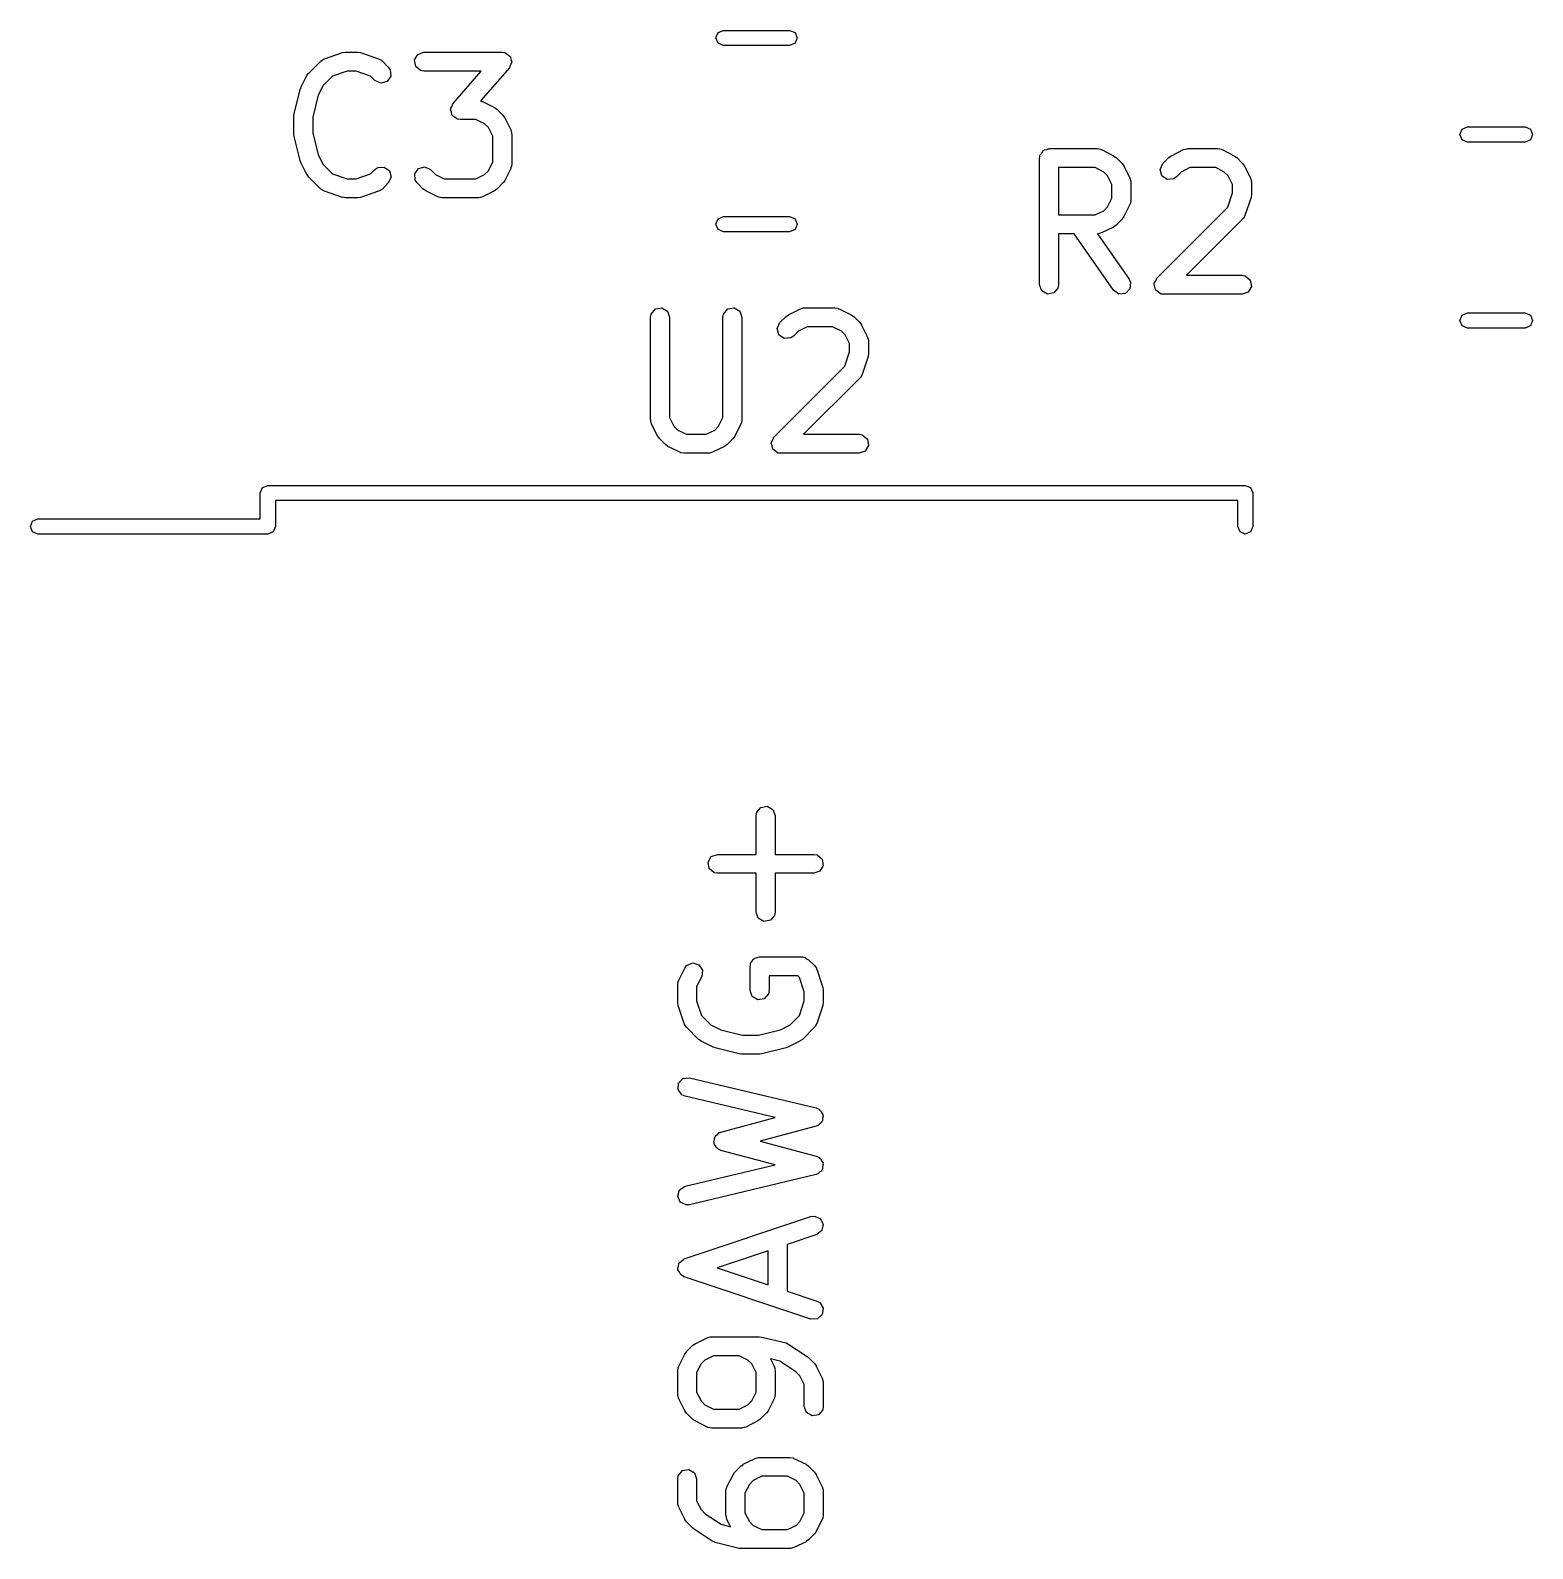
# Model space of a CAD drawing. Extents: x 127.3 to 175.4, y -127 to -66.1.
# Drawn here: x 138.88 to 150.75, y -112 to -100.01 of the extents above; entities that cross this region are included whole.
import ezdxf

# ---------------------------------------------------------------- set-up
doc = ezdxf.new("R2010")
doc.units = 0
doc.layers.add('BLACK', color=7, linetype='CONTINUOUS')

msp = doc.modelspace()

# ---------------------------------------------------------------- linework, layer by layer
at = {"layer": 'BLACK', "linetype": 'CONTINUOUS'}
for p, q in [((144.298, -100.068), (144.315, -100.026)), ((144.315, -100.11), (144.298, -100.068)), ((144.315, -100.026), (144.358, -100.008)), ((144.358, -100.128), (144.315, -100.11)), ((144.358, -100.008), (144.88, -100.008)), ((144.88, -100.008), (144.923, -100.026)), ((144.923, -100.11), (144.88, -100.128)), ((144.923, -100.026), (144.94, -100.068)), ((144.94, -100.068), (144.923, -100.11)), ((141.177, -100.25), (141.198, -100.235)), ((141.198, -100.235), (141.203, -100.235)), ((141.203, -100.235), (141.206, -100.232)), ((141.206, -100.232), (141.349, -100.184)), ((141.349, -100.184), (141.371, -100.181)), ((141.371, -100.181), (141.373, -100.18)), ((141.373, -100.18), (141.468, -100.18)), ((141.468, -100.18), (141.49, -100.184)), ((141.49, -100.184), (141.492, -100.184)), ((141.492, -100.184), (141.634, -100.232)), ((141.634, -100.232), (141.657, -100.244)), ((141.918, -100.242), (141.943, -100.198)), ((141.943, -100.198), (141.992, -100.18)), ((141.992, -100.18), (142.611, -100.18)), ((142.611, -100.18), (142.622, -100.182)), ((142.622, -100.182), (142.625, -100.182)), ((142.625, -100.182), (142.628, -100.183)), ((142.628, -100.183), (142.636, -100.185)), ((142.636, -100.185), (142.652, -100.198)), ((142.652, -100.198), (142.669, -100.208)), ((142.669, -100.208), (142.671, -100.214)), ((142.671, -100.214), (142.676, -100.218)), ((142.676, -100.218), (142.679, -100.238)), ((144.88, -100.128), (144.358, -100.128)), ((141.067, -100.365), (141.081, -100.347)), ((141.081, -100.347), (141.082, -100.345)), ((141.082, -100.345), (141.177, -100.25)), ((141.385, -100.33), (141.27, -100.369)), ((141.456, -100.33), (141.385, -100.33)), ((141.57, -100.369), (141.456, -100.33)), ((141.657, -100.244), (141.66, -100.248)), ((141.66, -100.248), (141.664, -100.25)), ((141.664, -100.25), (141.711, -100.298)), ((141.711, -100.298), (141.726, -100.319)), ((141.726, -100.319), (141.731, -100.37)), ((141.927, -100.293), (141.918, -100.242)), ((141.966, -100.326), (141.927, -100.293)), ((141.992, -100.33), (141.966, -100.326)), ((142.445, -100.33), (141.992, -100.33)), ((142.221, -100.587), (142.445, -100.33)), ((142.667, -100.305), (142.44, -100.565)), ((142.674, -100.286), (142.667, -100.305)), ((142.685, -100.268), (142.674, -100.286)), ((142.679, -100.238), (142.686, -100.257)), ((142.686, -100.257), (142.684, -100.262)), ((142.684, -100.262), (142.685, -100.268)), ((140.967, -100.666), (141.014, -100.475)), ((141.014, -100.475), (141.019, -100.463)), ((141.019, -100.463), (141.02, -100.46)), ((141.02, -100.46), (141.067, -100.365)), ((141.196, -100.443), (141.158, -100.52)), ((141.27, -100.369), (141.196, -100.443)), ((141.605, -100.404), (141.57, -100.369)), ((141.652, -100.425), (141.605, -100.404)), ((141.701, -100.412), (141.652, -100.425)), ((141.731, -100.37), (141.701, -100.412)), ((141.158, -100.52), (141.114, -100.693)), ((142.214, -100.606), (142.221, -100.587)), ((142.44, -100.565), (142.446, -100.566)), ((142.446, -100.566), (142.449, -100.569)), ((142.449, -100.569), (142.454, -100.569)), ((142.454, -100.569), (142.549, -100.617)), ((140.964, -100.684), (140.967, -100.669)), ((140.964, -100.827), (140.964, -100.684)), ((140.967, -100.669), (140.967, -100.666)), ((141.114, -100.693), (141.114, -100.818)), ((142.202, -100.635), (142.205, -100.629)), ((142.209, -100.654), (142.202, -100.635)), ((142.204, -100.623), (142.214, -100.606)), ((142.205, -100.629), (142.204, -100.623)), ((142.212, -100.674), (142.209, -100.654)), ((142.217, -100.678), (142.212, -100.674)), ((142.219, -100.683), (142.217, -100.678)), ((142.236, -100.694), (142.219, -100.683)), ((142.252, -100.707), (142.236, -100.694)), ((142.26, -100.708), (142.252, -100.707)), ((142.263, -100.71), (142.26, -100.708)), ((142.266, -100.709), (142.263, -100.71)), ((142.277, -100.711), (142.266, -100.709)), ((142.403, -100.711), (142.277, -100.711)), ((142.471, -100.746), (142.403, -100.711)), ((142.549, -100.617), (142.567, -100.63)), ((142.567, -100.63), (142.569, -100.631)), ((142.569, -100.631), (142.616, -100.679)), ((142.616, -100.679), (142.629, -100.697)), ((142.629, -100.697), (142.63, -100.698)), ((142.63, -100.698), (142.678, -100.793)), ((140.966, -100.83), (140.964, -100.827)), ((140.967, -100.845), (140.966, -100.83)), ((141.114, -100.818), (141.158, -100.991)), ((142.501, -100.776), (142.471, -100.746)), ((142.536, -100.844), (142.501, -100.776)), ((142.678, -100.793), (142.685, -100.818)), ((142.685, -100.818), (142.684, -100.823)), ((142.684, -100.823), (142.686, -100.827)), ((142.686, -100.827), (142.686, -101.065)), ((150.174, -100.83), (150.192, -100.788)), ((150.192, -100.872), (150.174, -100.83)), ((150.192, -100.788), (150.234, -100.77)), ((150.234, -100.77), (150.688, -100.77)), ((150.688, -100.77), (150.731, -100.788)), ((150.731, -100.788), (150.748, -100.83)), ((150.748, -100.83), (150.731, -100.872)), ((141.014, -101.035), (140.967, -100.845)), ((142.536, -101.047), (142.536, -100.844)), ((146.887, -100.958), (146.891, -100.952)), ((146.891, -100.952), (146.911, -100.949)), ((146.911, -100.949), (146.929, -100.942)), ((146.929, -100.942), (147.31, -100.942)), ((147.31, -100.942), (147.336, -100.947)), ((147.336, -100.947), (147.339, -100.95)), ((147.339, -100.95), (147.343, -100.95)), ((147.343, -100.95), (147.439, -100.998)), ((147.895, -100.998), (147.991, -100.95)), ((147.991, -100.95), (148.016, -100.943)), ((148.016, -100.943), (148.02, -100.944)), ((148.02, -100.944), (148.024, -100.942)), ((148.024, -100.942), (148.262, -100.942)), ((148.262, -100.942), (148.288, -100.947)), ((148.288, -100.947), (148.291, -100.95)), ((148.291, -100.95), (148.296, -100.95)), ((148.296, -100.95), (148.391, -100.998)), ((150.234, -100.89), (150.192, -100.872)), ((150.688, -100.89), (150.234, -100.89)), ((150.731, -100.872), (150.688, -100.89)), ((141.016, -101.038), (141.014, -101.035)), ((141.02, -101.051), (141.016, -101.038)), ((141.067, -101.146), (141.02, -101.051)), ((141.158, -100.991), (141.196, -101.068)), ((141.196, -101.068), (141.27, -101.142)), ((142.501, -101.116), (142.536, -101.047)), ((142.686, -101.065), (142.681, -101.091)), ((146.854, -101.017), (146.856, -101.008)), ((146.854, -102.017), (146.854, -101.017)), ((146.855, -101.004), (146.857, -101.001)), ((146.856, -101.008), (146.855, -101.004)), ((146.857, -101.001), (146.858, -100.992)), ((146.858, -100.992), (146.871, -100.977)), ((146.871, -100.977), (146.881, -100.96)), ((146.881, -100.96), (146.887, -100.958)), ((147.439, -100.998), (147.457, -101.011)), ((147.457, -101.011), (147.458, -101.012)), ((147.458, -101.012), (147.506, -101.06)), ((147.506, -101.06), (147.519, -101.078)), ((147.807, -101.106), (147.828, -101.06)), ((147.828, -101.06), (147.876, -101.012)), ((147.876, -101.012), (147.894, -100.999)), ((147.894, -100.999), (147.895, -100.998)), ((148.391, -100.998), (148.409, -101.011)), ((148.409, -101.011), (148.411, -101.012)), ((148.411, -101.012), (148.458, -101.06)), ((148.458, -101.06), (148.471, -101.078)), ((141.069, -101.147), (141.067, -101.146)), ((141.082, -101.166), (141.069, -101.147)), ((141.177, -101.261), (141.082, -101.166)), ((141.27, -101.142), (141.385, -101.18)), ((141.385, -101.18), (141.456, -101.18)), ((141.456, -101.18), (141.57, -101.142)), ((141.57, -101.142), (141.605, -101.107)), ((141.605, -101.107), (141.627, -101.092)), ((141.627, -101.092), (141.678, -101.088)), ((141.678, -101.088), (141.72, -101.117)), ((141.733, -101.167), (141.711, -101.213)), ((141.72, -101.117), (141.733, -101.167)), ((141.919, -101.141), (141.949, -101.099)), ((141.924, -101.192), (141.919, -101.141)), ((141.939, -101.213), (141.924, -101.192)), ((141.949, -101.099), (141.998, -101.085)), ((141.998, -101.085), (142.045, -101.107)), ((142.045, -101.107), (142.084, -101.146)), ((142.084, -101.146), (142.152, -101.18)), ((142.152, -101.18), (142.403, -101.18)), ((142.403, -101.18), (142.471, -101.146)), ((142.471, -101.146), (142.501, -101.116)), ((142.63, -101.194), (142.617, -101.212)), ((142.678, -101.098), (142.63, -101.194)), ((142.681, -101.091), (142.678, -101.094)), ((142.678, -101.094), (142.678, -101.098)), ((147.004, -101.092), (147.004, -101.466)), ((147.292, -101.092), (147.004, -101.092)), ((147.361, -101.127), (147.292, -101.092)), ((147.391, -101.157), (147.361, -101.127)), ((147.425, -101.226), (147.391, -101.157)), ((147.519, -101.078), (147.52, -101.079)), ((147.52, -101.079), (147.567, -101.174)), ((147.567, -101.174), (147.575, -101.199)), ((147.82, -101.156), (147.807, -101.106)), ((147.862, -101.185), (147.82, -101.156)), ((147.913, -101.181), (147.862, -101.185)), ((147.934, -101.166), (147.913, -101.181)), ((147.973, -101.127), (147.934, -101.166)), ((148.042, -101.092), (147.973, -101.127)), ((148.245, -101.092), (148.042, -101.092)), ((148.313, -101.127), (148.245, -101.092)), ((148.343, -101.157), (148.313, -101.127)), ((148.378, -101.226), (148.343, -101.157)), ((148.471, -101.078), (148.472, -101.079)), ((148.472, -101.079), (148.52, -101.174)), ((148.52, -101.174), (148.527, -101.199)), ((141.181, -101.263), (141.177, -101.261)), ((141.183, -101.266), (141.181, -101.263)), ((141.206, -101.279), (141.183, -101.266)), ((141.349, -101.327), (141.206, -101.279)), ((141.634, -101.279), (141.492, -101.327)), ((141.638, -101.276), (141.634, -101.279)), ((141.642, -101.276), (141.638, -101.276)), ((141.664, -101.261), (141.642, -101.276)), ((141.711, -101.213), (141.664, -101.261)), ((141.986, -101.261), (141.939, -101.213)), ((141.988, -101.261), (141.986, -101.261)), ((142.006, -101.275), (141.988, -101.261)), ((142.101, -101.322), (142.006, -101.275)), ((142.549, -101.275), (142.454, -101.322)), ((142.55, -101.274), (142.549, -101.275)), ((142.569, -101.261), (142.55, -101.274)), ((142.616, -101.213), (142.569, -101.261)), ((142.617, -101.212), (142.616, -101.213)), ((147.425, -101.333), (147.425, -101.226)), ((147.575, -101.199), (147.574, -101.204)), ((147.574, -101.204), (147.575, -101.208)), ((147.575, -101.208), (147.575, -101.351)), ((148.34, -101.405), (148.378, -101.291)), ((148.378, -101.291), (148.378, -101.226)), ((148.528, -101.303), (148.524, -101.325)), ((148.527, -101.199), (148.526, -101.204)), ((148.526, -101.204), (148.528, -101.208)), ((148.528, -101.208), (148.528, -101.303)), ((141.351, -101.326), (141.349, -101.327)), ((141.373, -101.33), (141.351, -101.326)), ((141.468, -101.33), (141.373, -101.33)), ((141.469, -101.33), (141.468, -101.33)), ((141.492, -101.327), (141.469, -101.33)), ((142.105, -101.323), (142.101, -101.322)), ((142.109, -101.326), (142.105, -101.323)), ((142.135, -101.33), (142.109, -101.326)), ((142.42, -101.33), (142.135, -101.33)), ((142.424, -101.329), (142.42, -101.33)), ((142.429, -101.33), (142.424, -101.329)), ((142.454, -101.322), (142.429, -101.33)), ((147.292, -101.466), (147.361, -101.432)), ((147.361, -101.432), (147.391, -101.402)), ((147.391, -101.402), (147.425, -101.333)), ((147.567, -101.384), (147.52, -101.479)), ((147.568, -101.38), (147.567, -101.384)), ((147.571, -101.376), (147.568, -101.38)), ((147.575, -101.351), (147.571, -101.376)), ((147.781, -101.964), (148.34, -101.405)), ((148.524, -101.327), (148.476, -101.47)), ((148.524, -101.325), (148.524, -101.327)), ((144.298, -101.538), (144.315, -101.496)), ((144.315, -101.58), (144.298, -101.538)), ((144.315, -101.496), (144.358, -101.478)), ((144.358, -101.478), (144.88, -101.478)), ((144.88, -101.478), (144.923, -101.496)), ((144.923, -101.496), (144.94, -101.538)), ((144.94, -101.538), (144.923, -101.58)), ((147.004, -101.466), (147.292, -101.466)), ((147.458, -101.547), (147.44, -101.559)), ((147.506, -101.499), (147.458, -101.547)), ((147.52, -101.479), (147.506, -101.497)), ((147.506, -101.497), (147.506, -101.499)), ((148.458, -101.499), (148.015, -101.942)), ((148.46, -101.495), (148.458, -101.499)), ((148.464, -101.493), (148.46, -101.495)), ((148.476, -101.47), (148.464, -101.493)), ((144.358, -101.598), (144.315, -101.58)), ((144.88, -101.598), (144.358, -101.598)), ((144.923, -101.58), (144.88, -101.598)), ((147.128, -101.616), (147.004, -101.616)), ((147.004, -101.616), (147.004, -102.017)), ((147.439, -102.06), (147.128, -101.616)), ((147.314, -101.615), (147.311, -101.616)), ((147.311, -101.616), (147.562, -101.974)), ((147.318, -101.616), (147.314, -101.615)), ((147.343, -101.608), (147.318, -101.616)), ((147.439, -101.561), (147.343, -101.608)), ((147.44, -101.559), (147.439, -101.561)), ((146.871, -102.066), (146.854, -102.017)), ((147.004, -102.017), (146.999, -102.043)), ((147.562, -101.974), (147.573, -101.998)), ((147.573, -101.998), (147.568, -102.049)), ((147.759, -102.011), (147.76, -102.008)), ((147.765, -102.033), (147.759, -102.011)), ((147.76, -102.004), (147.771, -101.985)), ((147.76, -102.008), (147.76, -102.004)), ((147.769, -102.055), (147.765, -102.033)), ((147.771, -101.985), (147.781, -101.964)), ((148.015, -101.942), (148.453, -101.942)), ((148.453, -101.942), (148.478, -101.947)), ((148.478, -101.947), (148.518, -101.98)), ((148.527, -102.03), (148.501, -102.075)), ((148.518, -101.98), (148.527, -102.03)), ((146.916, -102.091), (146.871, -102.066)), ((146.966, -102.082), (146.916, -102.091)), ((146.999, -102.043), (146.966, -102.082)), ((147.481, -102.09), (147.439, -102.06)), ((147.532, -102.085), (147.481, -102.09)), ((147.568, -102.049), (147.532, -102.085)), ((147.771, -102.057), (147.769, -102.055)), ((147.772, -102.06), (147.771, -102.057)), ((147.791, -102.073), (147.772, -102.06)), ((147.808, -102.088), (147.791, -102.073)), ((147.813, -102.089), (147.808, -102.088)), ((147.814, -102.09), (147.813, -102.089)), ((147.818, -102.09), (147.814, -102.09)), ((147.834, -102.092), (147.818, -102.09)), ((148.453, -102.092), (147.834, -102.092)), ((148.501, -102.075), (148.453, -102.092)), ((143.782, -102.273), (143.787, -102.248)), ((143.782, -103.083), (143.782, -102.273)), ((143.787, -102.248), (143.82, -102.208)), ((143.82, -102.208), (143.87, -102.199)), ((143.87, -102.199), (143.915, -102.225)), ((143.915, -102.225), (143.932, -102.273)), ((143.932, -102.273), (143.932, -103.065)), ((144.354, -102.273), (144.358, -102.248)), ((144.354, -103.065), (144.354, -102.273)), ((144.358, -102.248), (144.391, -102.208)), ((144.391, -102.208), (144.442, -102.199)), ((144.442, -102.199), (144.486, -102.225)), ((144.486, -102.225), (144.504, -102.273)), ((144.504, -102.273), (144.504, -103.083)), ((144.804, -102.316), (144.852, -102.268)), ((144.852, -102.268), (144.87, -102.255)), ((144.87, -102.255), (144.871, -102.254)), ((144.871, -102.254), (144.966, -102.206)), ((144.966, -102.206), (144.991, -102.199)), ((144.991, -102.199), (144.996, -102.2)), ((144.996, -102.2), (145, -102.198)), ((145, -102.198), (145.238, -102.198)), ((145.238, -102.198), (145.264, -102.203)), ((145.264, -102.203), (145.267, -102.206)), ((145.267, -102.206), (145.272, -102.206)), ((145.272, -102.206), (145.367, -102.254)), ((145.367, -102.254), (145.385, -102.267)), ((145.385, -102.267), (145.386, -102.268)), ((145.386, -102.268), (145.434, -102.316)), ((150.174, -102.3), (150.192, -102.258)), ((150.192, -102.258), (150.234, -102.24)), ((150.234, -102.24), (150.688, -102.24)), ((150.688, -102.24), (150.731, -102.258)), ((150.731, -102.258), (150.748, -102.3)), ((144.782, -102.362), (144.804, -102.316)), ((144.796, -102.412), (144.782, -102.362)), ((144.949, -102.383), (144.91, -102.422)), ((145.018, -102.348), (144.949, -102.383)), ((145.22, -102.348), (145.018, -102.348)), ((145.289, -102.383), (145.22, -102.348)), ((145.319, -102.413), (145.289, -102.383)), ((145.434, -102.316), (145.447, -102.334)), ((145.447, -102.334), (145.448, -102.335)), ((145.448, -102.335), (145.496, -102.43)), ((150.192, -102.342), (150.174, -102.3)), ((150.234, -102.36), (150.192, -102.342)), ((150.688, -102.36), (150.234, -102.36)), ((150.731, -102.342), (150.688, -102.36)), ((150.748, -102.3), (150.731, -102.342)), ((144.838, -102.441), (144.796, -102.412)), ((144.889, -102.437), (144.838, -102.441)), ((144.91, -102.422), (144.889, -102.437)), ((145.354, -102.482), (145.319, -102.413)), ((145.354, -102.547), (145.354, -102.482)), ((145.496, -102.43), (145.503, -102.455)), ((145.503, -102.455), (145.502, -102.46)), ((145.502, -102.46), (145.504, -102.464)), ((145.504, -102.464), (145.504, -102.559)), ((145.315, -102.661), (145.354, -102.547)), ((145.5, -102.583), (145.452, -102.726)), ((145.504, -102.559), (145.5, -102.581)), ((145.5, -102.581), (145.5, -102.583)), ((144.756, -103.22), (145.315, -102.661)), ((145.436, -102.751), (145.434, -102.755)), ((145.44, -102.749), (145.436, -102.751)), ((145.452, -102.726), (145.44, -102.749)), ((145.434, -102.755), (144.991, -103.198)), ((143.784, -103.087), (143.782, -103.083)), ((143.783, -103.091), (143.784, -103.087)), ((143.79, -103.116), (143.783, -103.091)), ((143.932, -103.065), (143.966, -103.134)), ((144.319, -103.134), (144.354, -103.065)), ((144.499, -103.109), (144.496, -103.112)), ((144.496, -103.112), (144.496, -103.116)), ((144.504, -103.083), (144.499, -103.109)), ((143.838, -103.212), (143.79, -103.116)), ((143.839, -103.213), (143.838, -103.212)), ((143.852, -103.231), (143.839, -103.213)), ((143.899, -103.279), (143.852, -103.231)), ((143.966, -103.134), (143.997, -103.164)), ((143.997, -103.164), (144.065, -103.198)), ((144.065, -103.198), (144.22, -103.198)), ((144.22, -103.198), (144.289, -103.164)), ((144.289, -103.164), (144.319, -103.134)), ((144.434, -103.231), (144.386, -103.279)), ((144.435, -103.23), (144.434, -103.231)), ((144.448, -103.212), (144.435, -103.23)), ((144.496, -103.116), (144.448, -103.212)), ((144.747, -103.241), (144.756, -103.22)), ((144.991, -103.198), (145.429, -103.198)), ((145.429, -103.198), (145.454, -103.203)), ((145.454, -103.203), (145.494, -103.236)), ((143.901, -103.279), (143.899, -103.279)), ((143.919, -103.293), (143.901, -103.279)), ((144.014, -103.34), (143.919, -103.293)), ((144.019, -103.341), (144.014, -103.34)), ((144.022, -103.344), (144.019, -103.341)), ((144.048, -103.348), (144.022, -103.344)), ((144.238, -103.348), (144.048, -103.348)), ((144.242, -103.347), (144.238, -103.348)), ((144.247, -103.348), (144.242, -103.347)), ((144.272, -103.34), (144.247, -103.348)), ((144.367, -103.293), (144.272, -103.34)), ((144.368, -103.292), (144.367, -103.293)), ((144.386, -103.279), (144.368, -103.292)), ((144.735, -103.267), (144.736, -103.264)), ((144.741, -103.289), (144.735, -103.267)), ((144.736, -103.26), (144.747, -103.241)), ((144.736, -103.264), (144.736, -103.26)), ((144.745, -103.311), (144.741, -103.289)), ((144.747, -103.313), (144.745, -103.311)), ((144.748, -103.316), (144.747, -103.313)), ((144.767, -103.329), (144.748, -103.316)), ((144.784, -103.344), (144.767, -103.329)), ((144.788, -103.345), (144.784, -103.344)), ((144.79, -103.346), (144.788, -103.345)), ((144.793, -103.346), (144.79, -103.346)), ((144.81, -103.348), (144.793, -103.346)), ((145.429, -103.348), (144.81, -103.348)), ((145.477, -103.331), (145.429, -103.348)), ((145.502, -103.286), (145.477, -103.331)), ((145.494, -103.236), (145.502, -103.286)), ((140.699, -103.661), (140.717, -103.619)), ((140.699, -103.866), (140.699, -103.661)), ((140.717, -103.619), (140.759, -103.601)), ((140.759, -103.601), (148.479, -103.601)), ((148.479, -103.601), (148.521, -103.619)), ((148.521, -103.619), (148.539, -103.661)), ((148.539, -103.661), (148.539, -103.926)), ((148.419, -103.721), (140.819, -103.721)), ((140.819, -103.721), (140.819, -103.926)), ((148.419, -103.926), (148.419, -103.721)), ((138.884, -103.926), (138.902, -103.884)), ((138.902, -103.968), (138.884, -103.926)), ((138.902, -103.884), (138.944, -103.866)), ((138.944, -103.866), (140.699, -103.866)), ((140.819, -103.926), (140.801, -103.968)), ((148.437, -103.968), (148.419, -103.926)), ((148.539, -103.926), (148.521, -103.968)), ((138.944, -103.986), (138.902, -103.968)), ((140.759, -103.986), (138.944, -103.986)), ((140.801, -103.968), (140.759, -103.986)), ((148.479, -103.986), (148.437, -103.968)), ((148.521, -103.968), (148.479, -103.986)), ((144.615, -106.209), (144.62, -106.183)), ((144.615, -106.515), (144.615, -106.209)), ((144.62, -106.183), (144.653, -106.144)), ((144.653, -106.144), (144.703, -106.135)), ((144.703, -106.135), (144.748, -106.161)), ((144.748, -106.161), (144.765, -106.209)), ((144.765, -106.209), (144.765, -106.515)), ((144.236, -106.577), (144.261, -106.533)), ((144.245, -106.628), (144.236, -106.577)), ((144.261, -106.533), (144.31, -106.515)), ((144.31, -106.515), (144.615, -106.515)), ((144.765, -106.515), (145.071, -106.515)), ((145.071, -106.515), (145.097, -106.52)), ((145.097, -106.52), (145.136, -106.553)), ((145.136, -106.553), (145.145, -106.603)), ((144.284, -106.661), (144.245, -106.628)), ((144.31, -106.665), (144.284, -106.661)), ((144.615, -106.665), (144.31, -106.665)), ((144.615, -106.971), (144.615, -106.665)), ((145.071, -106.665), (144.765, -106.665)), ((144.765, -106.665), (144.765, -106.971)), ((145.12, -106.647), (145.071, -106.665)), ((145.145, -106.603), (145.12, -106.647)), ((144.633, -107.019), (144.615, -106.971)), ((144.677, -107.045), (144.633, -107.019)), ((144.728, -107.036), (144.677, -107.045)), ((144.761, -106.997), (144.728, -107.036)), ((144.765, -106.971), (144.761, -106.997)), ((144.004, -107.509), (144.052, -107.414)), ((144.052, -107.414), (144.067, -107.393)), ((144.067, -107.393), (144.115, -107.372)), ((144.115, -107.372), (144.164, -107.387)), ((144.164, -107.387), (144.192, -107.43)), ((144.192, -107.43), (144.186, -107.481)), ((144.568, -107.4), (144.57, -107.39)), ((144.568, -107.59), (144.568, -107.4)), ((144.569, -107.387), (144.571, -107.384)), ((144.57, -107.39), (144.569, -107.387)), ((144.571, -107.384), (144.572, -107.374)), ((144.572, -107.374), (144.585, -107.359)), ((144.585, -107.359), (144.595, -107.342)), ((144.595, -107.342), (144.601, -107.34)), ((144.601, -107.34), (144.605, -107.335)), ((144.605, -107.335), (144.625, -107.331)), ((144.625, -107.331), (144.643, -107.325)), ((144.643, -107.325), (144.976, -107.325)), ((144.976, -107.325), (144.981, -107.325)), ((144.981, -107.325), (144.983, -107.325)), ((144.983, -107.325), (144.986, -107.326)), ((144.986, -107.326), (145.002, -107.329)), ((145.002, -107.329), (145.014, -107.34)), ((145.014, -107.34), (145.029, -107.347)), ((145.029, -107.347), (145.077, -107.394)), ((145.077, -107.394), (145.092, -107.415)), ((145.092, -107.415), (145.092, -107.42)), ((145.092, -107.42), (145.095, -107.423)), ((145.095, -107.423), (145.143, -107.566)), ((143.996, -107.542), (144.001, -107.517)), ((143.996, -107.685), (143.996, -107.542)), ((144.001, -107.517), (144.004, -107.513)), ((144.004, -107.513), (144.004, -107.509)), ((144.186, -107.481), (144.146, -107.56)), ((144.945, -107.475), (144.718, -107.475)), ((144.718, -107.475), (144.718, -107.59)), ((144.958, -107.488), (144.945, -107.475)), ((144.996, -107.602), (144.958, -107.488)), ((144.146, -107.56), (144.146, -107.673)), ((144.585, -107.638), (144.568, -107.59)), ((144.63, -107.664), (144.585, -107.638)), ((144.68, -107.655), (144.63, -107.664)), ((144.713, -107.616), (144.68, -107.655)), ((144.718, -107.59), (144.713, -107.616)), ((144.996, -107.673), (144.996, -107.602)), ((145.143, -107.566), (145.146, -107.588)), ((145.146, -107.588), (145.146, -107.59)), ((145.146, -107.59), (145.146, -107.685)), ((143.997, -107.687), (143.996, -107.685)), ((144, -107.709), (143.997, -107.687)), ((144.048, -107.852), (144, -107.709)), ((144.146, -107.673), (144.185, -107.788)), ((144.185, -107.788), (144.259, -107.862)), ((144.884, -107.862), (144.958, -107.788)), ((144.958, -107.788), (144.996, -107.673)), ((145.143, -107.709), (145.095, -107.852)), ((145.146, -107.685), (145.143, -107.707)), ((145.143, -107.707), (145.143, -107.709)), ((144.051, -107.855), (144.048, -107.852)), ((144.051, -107.86), (144.051, -107.855)), ((144.066, -107.881), (144.051, -107.86)), ((144.161, -107.976), (144.066, -107.881)), ((144.259, -107.862), (144.336, -107.9)), ((144.336, -107.9), (144.509, -107.944)), ((144.634, -107.944), (144.807, -107.9)), ((144.807, -107.9), (144.884, -107.862)), ((145.077, -107.881), (144.982, -107.976)), ((145.079, -107.877), (145.077, -107.881)), ((145.083, -107.875), (145.079, -107.877)), ((145.095, -107.852), (145.083, -107.875)), ((144.163, -107.977), (144.161, -107.976)), ((144.181, -107.99), (144.163, -107.977)), ((144.276, -108.038), (144.181, -107.99)), ((144.509, -107.944), (144.634, -107.944)), ((144.962, -107.99), (144.867, -108.038)), ((144.963, -107.989), (144.962, -107.99)), ((144.982, -107.976), (144.963, -107.989)), ((144.279, -108.038), (144.276, -108.038)), ((144.291, -108.044), (144.279, -108.038)), ((144.482, -108.091), (144.291, -108.044)), ((144.485, -108.091), (144.482, -108.091)), ((144.5, -108.094), (144.485, -108.091)), ((144.643, -108.094), (144.5, -108.094)), ((144.646, -108.092), (144.643, -108.094)), ((144.661, -108.091), (144.646, -108.092)), ((144.852, -108.044), (144.661, -108.091)), ((144.854, -108.042), (144.852, -108.044)), ((144.867, -108.038), (144.854, -108.042)), ((144, -108.373), (144.003, -108.322)), ((144.03, -108.415), (144, -108.373)), ((144.003, -108.322), (144.038, -108.285)), ((144.038, -108.285), (144.089, -108.279)), ((144.089, -108.279), (145.089, -108.517)), ((144.054, -108.425), (144.03, -108.415)), ((144.765, -108.594), (144.054, -108.425)), ((144.338, -108.708), (144.765, -108.594)), ((145.089, -108.517), (145.113, -108.527)), ((145.113, -108.527), (145.117, -108.534)), ((145.117, -108.534), (145.125, -108.537)), ((145.125, -108.537), (145.132, -108.554)), ((145.132, -108.554), (145.143, -108.569)), ((145.135, -108.626), (145.133, -108.633)), ((145.14, -108.62), (145.135, -108.626)), ((145.141, -108.601), (145.14, -108.62)), ((145.146, -108.584), (145.141, -108.601)), ((145.143, -108.569), (145.143, -108.576)), ((145.143, -108.576), (145.146, -108.584)), ((144.287, -108.768), (144.289, -108.749)), ((144.289, -108.749), (144.294, -108.744)), ((144.294, -108.744), (144.296, -108.737)), ((144.296, -108.737), (144.312, -108.726)), ((144.312, -108.726), (144.325, -108.713)), ((144.325, -108.713), (144.332, -108.712)), ((144.332, -108.712), (144.338, -108.708)), ((145.091, -108.662), (144.648, -108.781)), ((145.097, -108.658), (145.091, -108.662)), ((145.105, -108.657), (145.097, -108.658)), ((145.118, -108.644), (145.105, -108.657)), ((145.133, -108.633), (145.118, -108.644)), ((144.282, -108.787), (144.287, -108.768)), ((144.285, -108.793), (144.282, -108.787)), ((144.285, -108.8), (144.285, -108.793)), ((144.296, -108.816), (144.285, -108.8)), ((144.304, -108.833), (144.296, -108.816)), ((144.31, -108.836), (144.304, -108.833)), ((144.314, -108.842), (144.31, -108.836)), ((144.338, -108.853), (144.314, -108.842)), ((144.765, -108.967), (144.338, -108.853)), ((144.648, -108.781), (145.091, -108.899)), ((144.054, -109.136), (144.765, -108.967)), ((145.091, -108.899), (145.114, -108.909)), ((145.114, -108.909), (145.119, -108.916)), ((145.119, -108.916), (145.126, -108.919)), ((145.126, -108.919), (145.133, -108.936)), ((145.133, -108.936), (145.144, -108.951)), ((145.141, -108.984), (145.139, -109.003)), ((145.146, -108.967), (145.141, -108.984)), ((145.144, -108.951), (145.143, -108.959)), ((145.143, -108.959), (145.146, -108.967)), ((145.089, -109.044), (144.089, -109.282)), ((145.095, -109.04), (145.089, -109.044)), ((145.103, -109.039), (145.095, -109.04)), ((145.116, -109.026), (145.103, -109.039)), ((145.132, -109.016), (145.116, -109.026)), ((145.134, -109.008), (145.132, -109.016)), ((145.139, -109.003), (145.134, -109.008)), ((143.997, -109.214), (144.011, -109.164)), ((144.017, -109.261), (143.997, -109.214)), ((144.011, -109.164), (144.054, -109.136)), ((144.063, -109.284), (144.017, -109.261)), ((144.089, -109.282), (144.063, -109.284)), ((144.048, -109.709), (145.048, -109.376)), ((145.048, -109.376), (145.073, -109.372)), ((145.073, -109.372), (145.121, -109.391)), ((145.121, -109.391), (145.146, -109.436)), ((145.146, -109.436), (145.135, -109.486)), ((145.095, -109.518), (144.861, -109.596)), ((145.135, -109.486), (145.095, -109.518)), ((144.711, -109.646), (144.309, -109.781)), ((144.711, -109.915), (144.711, -109.646)), ((144.861, -109.596), (144.861, -109.965)), ((143.997, -109.792), (144.002, -109.768)), ((143.998, -109.793), (143.997, -109.792)), ((143.998, -109.796), (143.998, -109.793)), ((144.01, -109.816), (143.998, -109.796)), ((144.002, -109.768), (144.005, -109.745)), ((144.005, -109.745), (144.007, -109.743)), ((144.007, -109.743), (144.008, -109.741)), ((144.008, -109.741), (144.026, -109.727)), ((144.022, -109.837), (144.01, -109.816)), ((144.026, -109.727), (144.044, -109.711)), ((144.044, -109.711), (144.046, -109.711)), ((144.046, -109.711), (144.048, -109.709)), ((144.309, -109.781), (144.711, -109.915)), ((144.024, -109.837), (144.022, -109.837)), ((144.025, -109.839), (144.024, -109.837)), ((144.048, -109.852), (144.025, -109.839)), ((145.048, -110.185), (144.048, -109.852)), ((144.861, -109.965), (145.095, -110.043)), ((145.095, -110.043), (145.118, -110.055)), ((145.118, -110.055), (145.145, -110.099)), ((145.099, -110.184), (145.048, -110.185)), ((145.137, -110.15), (145.099, -110.184)), ((145.145, -110.099), (145.137, -110.15)), ((144.066, -110.442), (144.114, -110.394)), ((144.114, -110.394), (144.132, -110.381)), ((144.132, -110.381), (144.133, -110.38)), ((144.133, -110.38), (144.228, -110.332)), ((144.228, -110.332), (144.253, -110.325)), ((144.253, -110.325), (144.258, -110.326)), ((144.258, -110.326), (144.262, -110.325)), ((144.262, -110.325), (144.643, -110.325)), ((144.643, -110.325), (144.658, -110.327)), ((144.658, -110.327), (144.661, -110.327)), ((144.661, -110.327), (144.852, -110.374)), ((144.852, -110.374), (144.874, -110.385)), ((144.874, -110.385), (144.875, -110.385)), ((144.875, -110.385), (145.018, -110.48)), ((144.004, -110.556), (144.052, -110.461)), ((144.052, -110.461), (144.065, -110.443)), ((144.065, -110.443), (144.066, -110.442)), ((144.181, -110.539), (144.146, -110.608)), ((144.211, -110.509), (144.181, -110.539)), ((144.28, -110.475), (144.211, -110.509)), ((144.482, -110.475), (144.28, -110.475)), ((144.551, -110.509), (144.482, -110.475)), ((144.581, -110.539), (144.551, -110.509)), ((144.615, -110.608), (144.581, -110.539)), ((144.803, -110.517), (144.728, -110.498)), ((144.728, -110.498), (144.758, -110.556)), ((144.928, -110.601), (144.803, -110.517)), ((145.018, -110.48), (145.026, -110.488)), ((145.026, -110.488), (145.029, -110.489)), ((145.029, -110.489), (145.077, -110.537)), ((145.077, -110.537), (145.09, -110.555)), ((143.996, -110.59), (144.001, -110.564)), ((143.996, -110.781), (143.996, -110.59)), ((144.001, -110.564), (144.004, -110.561)), ((144.004, -110.561), (144.004, -110.556)), ((144.146, -110.608), (144.146, -110.763)), ((144.615, -110.763), (144.615, -110.608)), ((144.758, -110.556), (144.765, -110.581)), ((144.765, -110.581), (144.764, -110.586)), ((144.764, -110.586), (144.765, -110.59)), ((144.765, -110.59), (144.765, -110.781)), ((144.962, -110.634), (144.928, -110.601)), ((144.996, -110.703), (144.962, -110.634)), ((145.09, -110.555), (145.091, -110.556)), ((145.091, -110.556), (145.138, -110.652)), ((145.138, -110.652), (145.146, -110.677)), ((143.998, -110.785), (143.996, -110.781)), ((143.997, -110.789), (143.998, -110.785)), ((144.146, -110.763), (144.181, -110.831)), ((144.581, -110.831), (144.615, -110.763)), ((144.765, -110.781), (144.761, -110.806)), ((144.996, -110.876), (144.996, -110.703)), ((145.146, -110.677), (145.145, -110.681)), ((145.145, -110.681), (145.146, -110.685)), ((145.146, -110.685), (145.146, -110.876)), ((144.004, -110.814), (143.997, -110.789)), ((144.052, -110.909), (144.004, -110.814)), ((144.181, -110.831), (144.211, -110.862)), ((144.211, -110.862), (144.28, -110.896)), ((144.28, -110.896), (144.482, -110.896)), ((144.482, -110.896), (144.551, -110.862)), ((144.551, -110.862), (144.581, -110.831)), ((144.758, -110.814), (144.71, -110.909)), ((144.761, -110.806), (144.758, -110.81)), ((144.758, -110.81), (144.758, -110.814)), ((145.014, -110.924), (144.996, -110.876)), ((145.142, -110.901), (145.109, -110.941)), ((145.146, -110.876), (145.142, -110.901)), ((144.053, -110.91), (144.052, -110.909)), ((144.066, -110.929), (144.053, -110.91)), ((144.114, -110.976), (144.066, -110.929)), ((144.115, -110.977), (144.114, -110.976)), ((144.133, -110.99), (144.115, -110.977)), ((144.228, -111.038), (144.133, -110.99)), ((144.629, -110.99), (144.534, -111.038)), ((144.63, -110.989), (144.629, -110.99)), ((144.648, -110.976), (144.63, -110.989)), ((144.696, -110.929), (144.648, -110.976)), ((144.697, -110.927), (144.696, -110.929)), ((144.71, -110.909), (144.697, -110.927)), ((145.058, -110.95), (145.014, -110.924)), ((145.109, -110.941), (145.058, -110.95)), ((144.233, -111.039), (144.228, -111.038)), ((144.236, -111.041), (144.233, -111.039)), ((144.262, -111.046), (144.236, -111.041)), ((144.5, -111.046), (144.262, -111.046)), ((144.504, -111.044), (144.5, -111.046)), ((144.509, -111.045), (144.504, -111.044)), ((144.534, -111.038), (144.509, -111.045)), ((144.001, -111.422), (144.034, -111.382)), ((144.034, -111.382), (144.084, -111.373)), ((144.084, -111.373), (144.129, -111.399)), ((144.447, -111.394), (144.495, -111.347)), ((144.495, -111.347), (144.513, -111.334)), ((144.513, -111.334), (144.514, -111.332)), ((144.514, -111.332), (144.609, -111.285)), ((144.609, -111.285), (144.634, -111.277)), ((144.634, -111.277), (144.639, -111.278)), ((144.639, -111.278), (144.643, -111.277)), ((144.643, -111.277), (144.881, -111.277)), ((144.881, -111.277), (144.907, -111.281)), ((144.907, -111.281), (144.91, -111.284)), ((144.91, -111.284), (144.914, -111.285)), ((144.914, -111.285), (145.01, -111.332)), ((145.01, -111.332), (145.028, -111.346)), ((145.028, -111.346), (145.029, -111.347)), ((145.029, -111.347), (145.077, -111.394)), ((143.996, -111.447), (144.001, -111.422)), ((143.996, -111.638), (143.996, -111.447)), ((144.129, -111.399), (144.146, -111.447)), ((144.146, -111.447), (144.146, -111.62)), ((144.385, -111.509), (144.433, -111.414)), ((144.433, -111.414), (144.446, -111.396)), ((144.446, -111.396), (144.447, -111.394)), ((144.562, -111.492), (144.527, -111.56)), ((144.592, -111.461), (144.562, -111.492)), ((144.661, -111.427), (144.592, -111.461)), ((144.863, -111.427), (144.661, -111.427)), ((144.932, -111.461), (144.863, -111.427)), ((144.962, -111.492), (144.932, -111.461)), ((144.996, -111.56), (144.962, -111.492)), ((145.077, -111.394), (145.09, -111.413)), ((145.09, -111.413), (145.091, -111.414)), ((145.091, -111.414), (145.138, -111.509)), ((144.146, -111.62), (144.181, -111.688)), ((144.377, -111.542), (144.382, -111.517)), ((144.377, -111.733), (144.377, -111.542)), ((144.382, -111.517), (144.385, -111.513)), ((144.385, -111.513), (144.385, -111.509)), ((144.527, -111.56), (144.527, -111.715)), ((144.996, -111.715), (144.996, -111.56)), ((145.138, -111.509), (145.146, -111.534)), ((145.146, -111.534), (145.145, -111.538)), ((145.145, -111.538), (145.146, -111.542)), ((145.146, -111.542), (145.146, -111.733)), ((143.998, -111.642), (143.996, -111.638)), ((143.997, -111.646), (143.998, -111.642)), ((144.004, -111.671), (143.997, -111.646)), ((144.052, -111.766), (144.004, -111.671)), ((144.181, -111.688), (144.214, -111.722)), ((144.214, -111.722), (144.34, -111.806)), ((144.379, -111.737), (144.377, -111.733)), ((144.378, -111.741), (144.379, -111.737)), ((144.385, -111.766), (144.378, -111.741)), ((144.527, -111.715), (144.562, -111.784)), ((144.962, -111.784), (144.996, -111.715)), ((145.146, -111.733), (145.142, -111.759)), ((144.053, -111.768), (144.052, -111.766)), ((144.066, -111.786), (144.053, -111.768)), ((144.114, -111.834), (144.066, -111.786)), ((144.117, -111.835), (144.114, -111.834)), ((144.125, -111.843), (144.117, -111.835)), ((144.268, -111.938), (144.125, -111.843)), ((144.34, -111.806), (144.414, -111.825)), ((144.414, -111.825), (144.385, -111.766)), ((144.562, -111.784), (144.592, -111.814)), ((144.592, -111.814), (144.661, -111.848)), ((144.661, -111.848), (144.863, -111.848)), ((144.863, -111.848), (144.932, -111.814)), ((144.932, -111.814), (144.962, -111.784)), ((145.091, -111.862), (145.078, -111.88)), ((145.138, -111.766), (145.091, -111.862)), ((145.139, -111.762), (145.138, -111.766)), ((145.142, -111.759), (145.139, -111.762)), ((144.291, -111.949), (144.268, -111.938)), ((144.268, -111.938), (144.268, -111.938)), ((144.482, -111.996), (144.291, -111.949)), ((145.01, -111.943), (144.914, -111.99)), ((145.011, -111.942), (145.01, -111.943)), ((145.029, -111.929), (145.011, -111.942)), ((145.077, -111.881), (145.029, -111.929)), ((145.078, -111.88), (145.077, -111.881)), ((144.485, -111.996), (144.482, -111.996)), ((144.5, -111.998), (144.485, -111.996)), ((144.881, -111.998), (144.5, -111.998)), ((144.885, -111.997), (144.881, -111.998)), ((144.89, -111.998), (144.885, -111.997)), ((144.914, -111.99), (144.89, -111.998))]:
    msp.add_line(p, q, dxfattribs=at)

doc.saveas('drawing.dxf')
